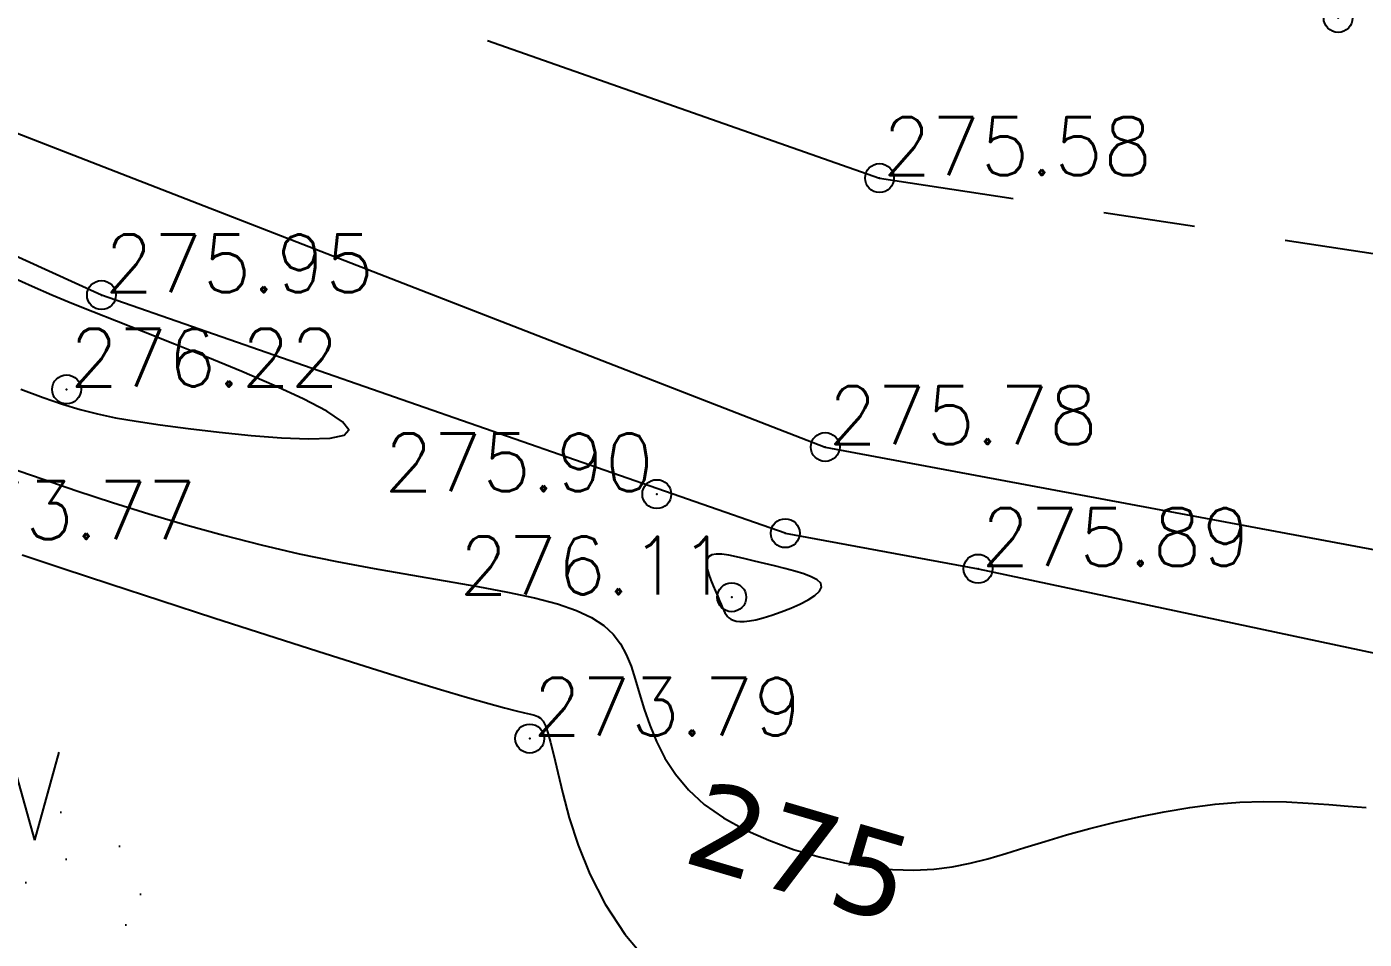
# Model space of a CAD drawing. Header units: millimetres. Extents: x 524954 to 526204, y 9523489 to 9524010.
# Drawn here: x 525404.87 to 525428, y 9523645.29 to 9523661.07 of the extents above; entities that cross this region are included whole.
import ezdxf
from ezdxf.enums import TextEntityAlignment as Align

# ---------------------------------------------------------------- set-up
doc = ezdxf.new("R2010")
doc.units = ezdxf.units.MM
doc.header["$PDMODE"] = 32
doc.header["$PDSIZE"] = 0.5
doc.linetypes.add('AXES2', pattern=[28.575, 19.05, -3.175, 3.175, -3.175])
doc.linetypes.add('CACHE2', pattern=[4.7625, 3.175, -1.5875])
for name, color, linetype in [('Axe_Route_Existante', 1, 'AXES2'), ('Bord_Route_Existante', 6, 'Continuous'), ('CN_02_00', 4, 'Continuous'), ('CN_05_00', 6, 'Continuous'), ('Cotation Courbes de niveau', 7, 'Continuous'), ('TopoAlt', 3, 'Continuous'), ('TOPOJIS', 7, 'Continuous'), ('Végétation_Plantation', 70, 'Continuous')]:
    doc.layers.add(name, color=color, linetype=linetype)
doc.layers.add('Bord_Route_Existante_POLY3D', color=6, linetype='Continuous', plot=False)
doc.layers.add('Trottoir', color=7, linetype='Continuous', true_color=0xff6666)
doc.styles.add('Simplex 1.0', font='Simplex.shx', dxfattribs={"width": 0.99, "height": 1})
doc.styles.add('Verdana 1.0', font='verdana.ttf', dxfattribs={"width": 0.99, "height": 1})

# ---------------------------------------------------------------- blocks, each defined once
blk = doc.blocks.new('TCPOINT M')
at = {"color": 0}
blk.add_point((0, 0), dxfattribs=at)
at = {"layer": 'TopoAlt', "style": 'Simplex 1.0', "width": 0.99}
blk.add_attdef('ALT', (0.15, 0.15), '', height=1, dxfattribs=at)

msp = doc.modelspace()

# ---------------------------------------------------------------- hatches: boundary and pattern name
at = {"layer": 'Végétation_Plantation', "linetype": 'CACHE2', "ltscale": 0.5}
h = msp.add_hatch(dxfattribs=at)
h.set_pattern_fill('BROUSS', color=256, scale=1.5, style=0)
h.set_pattern_definition([(74.475889, (0, 0), (-3.750000001, 13.500000005), [2.25, -11.761156275]), (74.475889, (3.75, 4.5), (-3.750000001, 13.500000005), [2.25, -11.761156275]), (74.475889, (7.5, 9), (-3.750000001, 13.500000005), [2.25, -11.761156275]), (105.524111, (0, 0), (-7.500000003, 4e-10), [1.5, -12.511156275]), (105.524111, (3.75, 4.5), (-7.500000003, 4e-10), [1.5, -12.511156275]), (105.524111, (7.5, 9), (-7.500000003, 4e-10), [1.5, -12.511156275]), (0, (0.453, 0.484), (3.75, 4.5), [0, -7.5]), (0, (1.468, 1.072), (3.75, 4.5), [0, -7.5]), (0, (1.1713, 1.8804), (3.75, 4.5), [0, -7.5]), (0, (2.327, 1.9907), (3.75, 4.5), [0, -7.5]), (0, (1.64, 3.7912), (3.75, 4.5), [0, -7.5]), (0, (0.3684, 2.1545), (3.75, 4.5), [0, -7.5]), (0, (0.281, 2.4684), (3.75, 4.5), [0, -7.5]), (0, (0.0314, 3.7912), (3.75, 4.5), [0, -7.5]), (0, (-0.7807, 0.2634), (3.75, 4.5), [0, -7.5]), (0, (-0.8588, 0.9984), (3.75, 4.5), [0, -7.5]), (0, (-1.468, 0.19), (3.75, 4.5), [0, -7.5]), (0, (-1.624, 1.2924), (3.75, 4.5), [0, -7.5]), (0, (-1.1242, 1.9905), (3.75, 4.5), [0, -7.5]), (0, (-1.3274, 2.6888), (3.75, 4.5), [0, -7.5]), (0, (-1.9207, 3.5707), (3.75, 4.5), [0, -7.5]), (0, (-0.406, 2.9085), (3.75, 4.5), [0, -7.5]), (0, (-2.53, 2.064), (3.75, 4.5), [0, -7.5]), (0, (-2.7485, 0.6675), (3.75, 4.5), [0, -7.5]), (0, (-1.1235, -0.4347), (3.75, 4.5), [0, -7.5]), (0, (-0.156, -0.7287), (3.75, 4.5), [0, -7.5]), (0, (-0.812, -1.537), (3.75, 4.5), [0, -7.5]), (0, (1.5774, -1.4635), (3.75, 4.5), [0, -7.5]), (0, (0.5466, -0.3245), (3.75, 4.5), [0, -7.5]), (0, (1.468, -0.104), (3.75, 4.5), [0, -7.5])])
h.paths.add_polyline_path([(525377.673, 9523660.945), (525407.866, 9523647.437), (525404.193, 9523635.327), (525403.476, 9523627.007), (525405.987, 9523619.737), (525406.747, 9523612.886), (525407.177, 9523604.448), (525411.057, 9523590.152), (525390.646, 9523585.184), (525385.798, 9523596.139), (525380.179, 9523608.044), (525379.541, 9523623.33), (525380.945, 9523632.682), (525378.138, 9523643.509), (525376.097, 9523653.982)])

# ---------------------------------------------------------------- linework, layer by layer
at = {"layer": 'Axe_Route_Existante', "ltscale": 0.5, "flags": 128}
msp.add_lwpolyline([(524973.101, 9523802.49), (525007.26, 9523792.779), (525027.54, 9523787.364), (525056.127, 9523779.755), (525082.674, 9523773.102), (525107.546, 9523770.048), (525120.684, 9523770.139), (525151.777, 9523772.648), (525176.899, 9523773.894), (525199.324, 9523771.095), (525218.337, 9523765.264), (525227.192, 9523761.534), (525233.843, 9523758.094), (525246.468, 9523751.167), (525256.506, 9523745.531), (525267.014, 9523739.694), (525277.691, 9523733.704), (525288.849, 9523727.299), (525294.632, 9523724.022), (525301.927, 9523719.966), (525310.691, 9523715.333), (525328.32, 9523705.784), (525328.32, 9523705.784), (525337.316, 9523700.691), (525351.138, 9523692.703), (525363.696, 9523685.45), (525368.801, 9523682.627), (525375.475, 9523679.109), (525390.225, 9523670.468), (525400.9, 9523665.019), (525419.619, 9523658.456), (525435.368, 9523656.046), (525454.334, 9523656.625), (525476.288, 9523660.734), (525488.784, 9523664.768), (525501.859, 9523668.012), (525521.809, 9523675.315), (525541.116, 9523687.802), (525552.62, 9523697.708), (525562.351, 9523710.18), (525568.681, 9523722.572), (525575.059, 9523738.704), (525576.995, 9523751.051), (525577.798, 9523776.069), (525576.166, 9523799.52), (525574.181, 9523815.429), (525572.049, 9523834.204), (525569.92, 9523851.041), (525567.326, 9523868.19), (525565.579, 9523885.379), (525563.689, 9523903.219), (525561.356, 9523920.701), (525558.839, 9523938.161)], dxfattribs=at)
at = {"layer": 'Bord_Route_Existante', "flags": 128}
msp.add_lwpolyline([(525366.952, 9523679.251), (525366.954, 9523679.25), (525373.613, 9523675.331), (525387.934, 9523667.351), (525398.788, 9523661.523), (525418.68, 9523653.805), (525430.88, 9523651.525), (525439.701, 9523650.438), (525443.757, 9523650.251), (525454.485, 9523650.655), (525458.7, 9523651.014), (525461.112, 9523651.402), (525467.945, 9523652.385)], dxfattribs=at)
at = {"layer": 'Bord_Route_Existante_POLY3D'}
msp.add_polyline3d([(525366.952, 9523679.251, 0), (525366.954, 9523679.25, 275.85), (525373.613, 9523675.331, 275.95), (525373.702, 9523675.267, 275.81), (525387.934, 9523667.351, 275.81), (525398.788, 9523661.523, 275.81), (525418.68, 9523653.805, 275.78), (525430.88, 9523651.525, 275.75), (525439.701, 9523650.438, 275.63), (525443.757, 9523650.251, 275.61), (525454.485, 9523650.655, 275.53), (525458.7, 9523651.014, 275.49), (525461.112, 9523651.402, 275.48), (525467.945, 9523652.385, 275.63)], dxfattribs=at)
at = {"layer": 'CN_02_00', "flags": 128}
for points, elevation in [([(525404.765, 9523654.804), (525405.151, 9523654.661), (525405.485, 9523654.546), (525405.79, 9523654.453), (525406.089, 9523654.377), (525406.404, 9523654.311), (525406.758, 9523654.251), (525407.172, 9523654.19), (525407.661, 9523654.125), (525408.197, 9523654.061), (525408.746, 9523654.006), (525409.273, 9523653.966), (525409.74, 9523653.948), (525410.114, 9523653.96), (525410.359, 9523654.009), (525410.438, 9523654.102), (525410.329, 9523654.243), (525410.055, 9523654.425), (525409.65, 9523654.637), (525409.149, 9523654.87), (525408.587, 9523655.112), (525407.999, 9523655.355), (525407.42, 9523655.586), (525406.885, 9523655.797), (525406.419, 9523655.98), (525406.012, 9523656.14), (525405.646, 9523656.287), (525405.301, 9523656.431), (525404.959, 9523656.578), (525404.6, 9523656.74)], 276), ([(525404.789, 9523651.939), (525405.496, 9523651.705), (525406.306, 9523651.439), (525407.186, 9523651.151), (525408.101, 9523650.853), (525409.018, 9523650.556), (525409.902, 9523650.273), (525410.719, 9523650.013), (525411.435, 9523649.79), (525412.024, 9523649.611), (525412.494, 9523649.473), (525412.859, 9523649.37), (525413.134, 9523649.296), (525413.336, 9523649.245), (525413.479, 9523649.211), (525413.579, 9523649.187), (525413.651, 9523649.168), (525413.709, 9523649.147), (525413.757, 9523649.115), (525413.799, 9523649.063), (525413.84, 9523648.982), (525413.882, 9523648.862), (525413.929, 9523648.694), (525413.985, 9523648.47), (525414.054, 9523648.178), (525414.139, 9523647.815), (525414.252, 9523647.392), (525414.405, 9523646.922), (525414.608, 9523646.421), (525414.873, 9523645.903), (525415.213, 9523645.383), (525415.639, 9523644.877)], 274)]:
    msp.add_lwpolyline(points, dxfattribs=dict(at, elevation=elevation))
at = {"layer": 'CN_02_00', "elevation": 276, "flags": 128}
msp.add_lwpolyline([(525417.048, 9523650.829), (525417.089, 9523650.81), (525417.139, 9523650.796), (525417.202, 9523650.789), (525417.278, 9523650.789), (525417.37, 9523650.799), (525417.479, 9523650.819), (525417.608, 9523650.852), (525417.758, 9523650.897), (525417.919, 9523650.953), (525418.084, 9523651.018), (525418.241, 9523651.09), (525418.383, 9523651.164), (525418.499, 9523651.24), (525418.579, 9523651.314), (525418.616, 9523651.384), (525418.601, 9523651.449), (525418.539, 9523651.508), (525418.439, 9523651.562), (525418.308, 9523651.612), (525418.153, 9523651.659), (525417.983, 9523651.704), (525417.805, 9523651.748), (525417.627, 9523651.791), (525417.456, 9523651.833), (525417.294, 9523651.874), (525417.145, 9523651.908), (525417.01, 9523651.935), (525416.892, 9523651.951), (525416.793, 9523651.954), (525416.716, 9523651.94), (525416.663, 9523651.907), (525416.634, 9523651.853), (525416.628, 9523651.782), (525416.64, 9523651.697), (525416.665, 9523651.603), (525416.7, 9523651.504), (525416.74, 9523651.405), (525416.782, 9523651.31), (525416.82, 9523651.222), (525416.852, 9523651.146), (525416.879, 9523651.081), (525416.902, 9523651.026), (525416.923, 9523650.979), (525416.943, 9523650.939), (525416.964, 9523650.906), (525416.987, 9523650.877), (525417.015, 9523650.852), (525417.048, 9523650.829)], close=True, dxfattribs=at)
at = {"layer": 'CN_05_00', "elevation": 275, "flags": 128}
msp.add_lwpolyline([(525404.547, 9523653.459), (525405.131, 9523653.254), (525405.733, 9523653.05), (525406.35, 9523652.847), (525406.98, 9523652.649), (525407.621, 9523652.459), (525408.269, 9523652.279), (525408.922, 9523652.112), (525409.578, 9523651.96), (525410.233, 9523651.824), (525410.879, 9523651.703), (525411.506, 9523651.593), (525412.106, 9523651.491), (525412.669, 9523651.393), (525413.186, 9523651.296), (525413.649, 9523651.198), (525414.047, 9523651.093), (525414.375, 9523650.98), (525414.639, 9523650.857), (525414.849, 9523650.72), (525415.012, 9523650.57), (525415.139, 9523650.403), (525415.239, 9523650.218), (525415.321, 9523650.014), (525415.394, 9523649.788), (525415.467, 9523649.539), (525415.548, 9523649.273), (525415.643, 9523648.995), (525415.76, 9523648.711), (525415.906, 9523648.426), (525416.088, 9523648.146), (525416.313, 9523647.877), (525416.588, 9523647.625), (525416.918, 9523647.394), (525417.293, 9523647.187), (525417.702, 9523647.005), (525418.133, 9523646.848), (525418.575, 9523646.718), (525419.016, 9523646.617), (525419.443, 9523646.544), (525419.846, 9523646.502), (525420.215, 9523646.49), (525420.557, 9523646.506), (525420.878, 9523646.546), (525421.188, 9523646.607), (525421.495, 9523646.685), (525421.807, 9523646.777), (525422.133, 9523646.878), (525422.48, 9523646.986), (525422.856, 9523647.097), (525423.256, 9523647.207), (525423.674, 9523647.313), (525424.106, 9523647.412), (525424.546, 9523647.499), (525424.987, 9523647.573), (525425.424, 9523647.629), (525425.851, 9523647.664), (525426.263, 9523647.676), (525426.659, 9523647.669), (525427.036, 9523647.649), (525427.392, 9523647.622), (525427.727, 9523647.593), (525428.038, 9523647.569)], dxfattribs=at)
at = {"layer": 'Trottoir', "flags": 128}
for points in [[(525417.989, 9523652.315), (525406.159, 9523656.432), (525398.337, 9523659.995), (525394.304, 9523661.935), (525387.21, 9523665.848), (525373.267, 9523673.879), (525366.23, 9523677.86), (525361.64, 9523680.436), (525348.982, 9523687.672), (525333.505, 9523696.038), (525323.692, 9523701.556), (525316.581, 9523705.646), (525306.017, 9523711.466), (525298.209, 9523716.014), (525287.22, 9523722.168), (525282.415, 9523724.654), (525283.125, 9523726.121)], [(525417.989, 9523652.315), (525421.324, 9523651.699), (525428.457, 9523650.18), (525435.151, 9523649.316), (525442.155, 9523648.584), (525449.102, 9523648.846), (525455.223, 9523649.091), (525462.409, 9523650.003), (525462.409, 9523650.003), (525470.108, 9523651.329)]]:
    msp.add_lwpolyline(points, dxfattribs=at)

# ---------------------------------------------------------------- block references
at = {"layer": 'TOPOJIS'}
ref = msp.add_blockref('TCPOINT M', (525427.553, 9523661.225, 275.49), dxfattribs=at)
ref.add_attrib('ALT', '275.49', dxfattribs={"layer": 'TopoAlt', "height": 1, "style": 'Simplex 1.0', "width": 0.99}).set_placement((525427.503, 9523661.275, 275.49), align=Align.RIGHT)
ref = msp.add_blockref('TCPOINT M', (525419.619, 9523658.456, 275.58), dxfattribs=at)
ref.add_attrib('ALT', '275.58', (525419.669, 9523658.506, 275.58), dxfattribs={"layer": 'TopoAlt', "height": 1, "style": 'Simplex 1.0', "width": 0.99})
ref = msp.add_blockref('TCPOINT M', (525406.159, 9523656.432, 275.95), dxfattribs=at)
ref.add_attrib('ALT', '275.95', (525406.209, 9523656.482, 275.95), dxfattribs={"layer": 'TopoAlt', "height": 1, "style": 'Simplex 1.0', "width": 0.99})
ref = msp.add_blockref('TCPOINT M', (525405.556, 9523654.801, 276.22), dxfattribs=at)
ref.add_attrib('ALT', '276.22', (525405.606, 9523654.851, 276.22), dxfattribs={"layer": 'TopoAlt', "height": 1, "style": 'Simplex 1.0', "width": 0.99})
ref = msp.add_blockref('TCPOINT M', (525418.68, 9523653.805, 275.78), dxfattribs=at)
ref.add_attrib('ALT', '275.78', (525418.73, 9523653.855, 275.78), dxfattribs={"layer": 'TopoAlt', "height": 1, "style": 'Simplex 1.0', "width": 0.99})
ref = msp.add_blockref('TCPOINT M', (525415.766, 9523652.99, 275.9), dxfattribs=at)
ref.add_attrib('ALT', '275.90', dxfattribs={"layer": 'TopoAlt', "height": 1, "style": 'Simplex 1.0', "width": 0.99}).set_placement((525415.716, 9523653.04, 275.9), align=Align.RIGHT)
ref = msp.add_blockref('TCPOINT M', (525403.087, 9523652.164, 273.77), dxfattribs=at)
ref.add_attrib('ALT', '273.77', (525403.137, 9523652.214, 273.77), dxfattribs={"layer": 'TopoAlt', "height": 1, "style": 'Simplex 1.0', "width": 0.99})
msp.add_blockref('TCPOINT M', (525417.989, 9523652.315, 275.9), dxfattribs=at)
ref = msp.add_blockref('TCPOINT M', (525421.324, 9523651.699, 275.89), dxfattribs=at)
ref.add_attrib('ALT', '275.89', (525421.374, 9523651.749, 275.89), dxfattribs={"layer": 'TopoAlt', "height": 1, "style": 'Simplex 1.0', "width": 0.99})
ref = msp.add_blockref('TCPOINT M', (525417.062, 9523651.207, 276.11), dxfattribs=at)
ref.add_attrib('ALT', '276.11', dxfattribs={"layer": 'TopoAlt', "height": 1, "style": 'Simplex 1.0', "width": 0.99}).set_placement((525417.012, 9523651.257, 276.11), align=Align.RIGHT)
ref = msp.add_blockref('TCPOINT M', (525413.568, 9523648.764, 273.79), dxfattribs=at)
ref.add_attrib('ALT', '273.79', (525413.618, 9523648.814, 273.79), dxfattribs={"layer": 'TopoAlt', "height": 1, "style": 'Simplex 1.0', "width": 0.99})

# ---------------------------------------------------------------- texts
at = {"layer": 'Cotation Courbes de niveau', "style": 'Verdana 1.0', "width": 0.99}
msp.add_text('275', height=1.5, rotation=343.6295, dxfattribs=at).set_placement((525418.248, 9523646.814, 275), align=Align.MIDDLE_CENTER)

doc.saveas('drawing.dxf')
